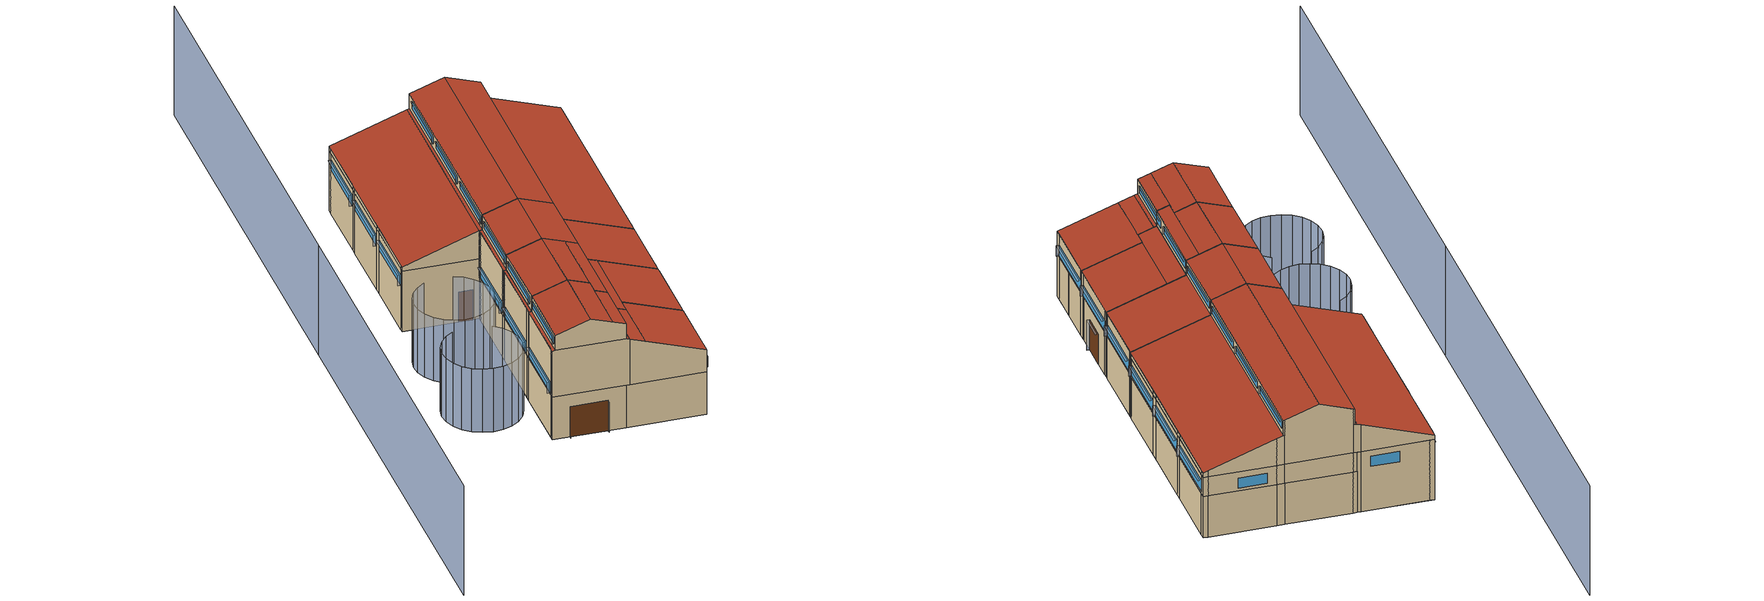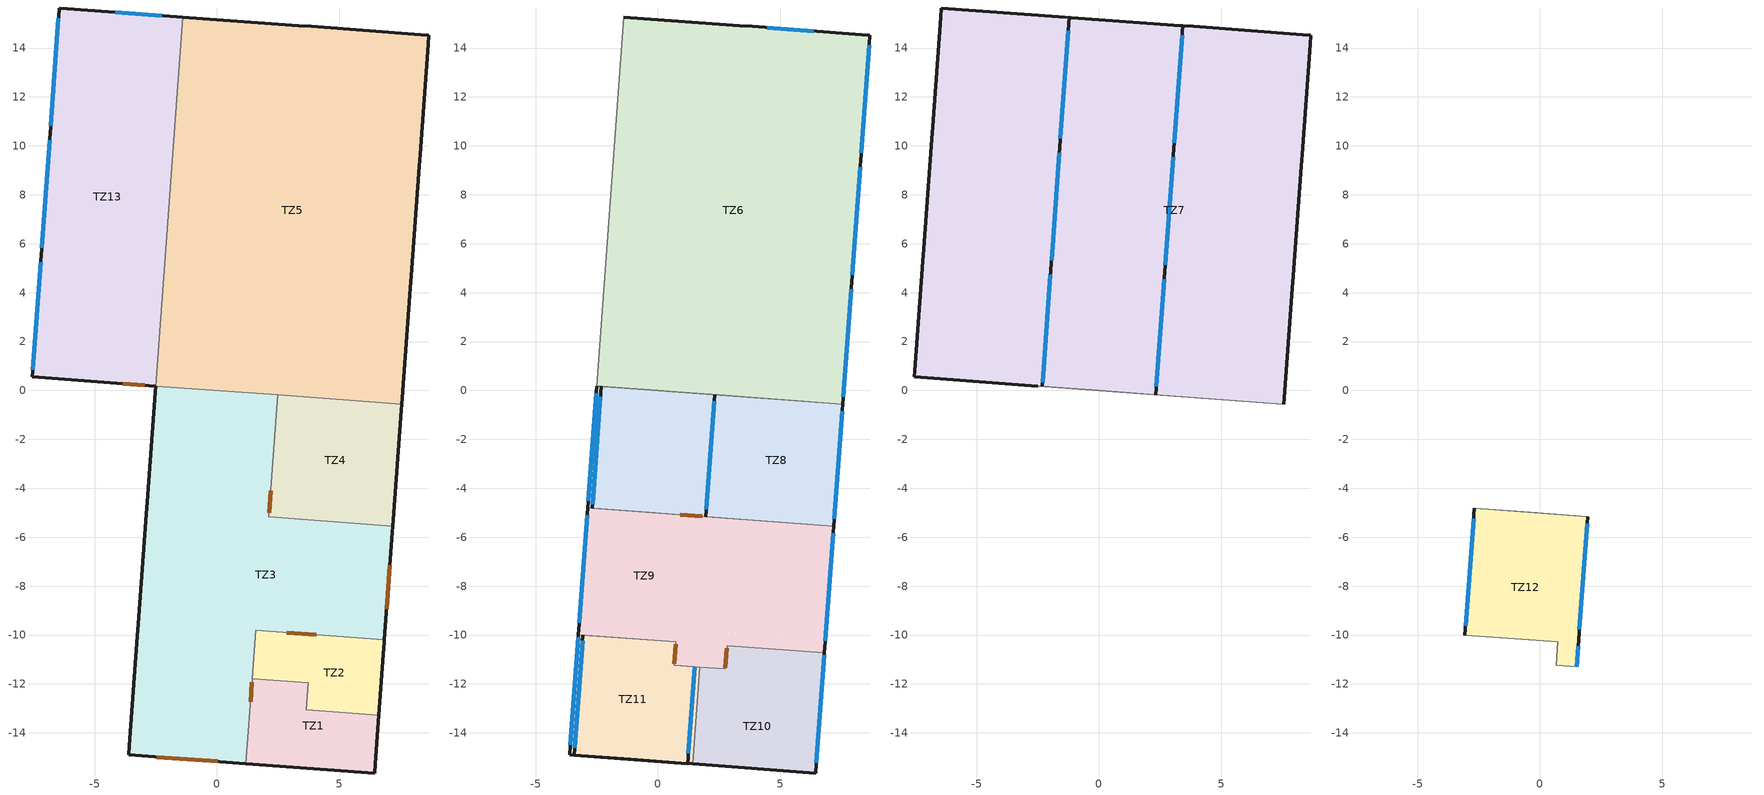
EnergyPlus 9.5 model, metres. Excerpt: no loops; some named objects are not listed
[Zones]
TZ1
 floor othersidecoefficients (SUELO_TERRENO): 1.45,-11.79 3.74,-11.96 3.66,-13.05 6.63,-13.27 6.45,-15.64 1.19,-15.25 z0
 wall outside (FACHADA_TZ1): 6.48,-15.27 6.63,-13.27 / 1.19,-15.25 6.45,-15.64 z0:3.1
 wall outside (PILAR_TZ1): 6.45,-15.64 6.48,-15.27 z0:3.1
 wall to TZ2 (TABIQUES_GENERAL): 6.63,-13.27 3.66,-13.05 3.74,-11.96 1.45,-11.79 z0:3.1
 wall to TZ3 (TABIQUES_GENERAL): 1.45,-11.79 1.19,-15.25 z0:3.1
 door inside (PUERTA): 1.44,-11.94 1.38,-12.73 z0:2.2
TZ13
 floor othersidecoefficients (SUELO_TERRENO): -6.44,15.64 -1.39,15.27 -2.5,0.18 -7.55,0.55 z0
 wall outside (FACHADA_TZ13): -1.63,15.29 -6.12,15.61 / -6.47,15.26 -6.8,10.78 / -6.84,10.28 -7.17,5.79 / -7.2,5.29 -7.53,0.8 / -7.55,0.55 -2.5,0.18 z0:4.4
 wall outside (PILAR_TZ13): -1.39,15.27 -1.63,15.29 / -6.12,15.61 -6.44,15.64 -6.47,15.26 / -6.8,10.78 -6.84,10.28 / -7.17,5.79 -7.2,5.29 / -7.53,0.8 -7.55,0.55 z0:4.4
 wall to TZ5 (FACHADA_INTERIOR): -2.5,0.18 -1.39,15.27 z0:3
 wall to TZ6 (FACHADA_INTERIOR): -2.5,0.18 -1.39,15.27 z3:4.4
 window (03_VENT_NORTE): -2.25,15.33 -4.15,15.47 z3.2:3.95
 window (VENT_GRANDE_TZ13): -6.47,15.21 -6.8,10.83 / -6.84,10.23 -7.16,5.84 / -7.21,5.24 -7.53,0.85 z3.2:3.95
 door (PUERTA): -3.85,0.28 -2.95,0.22 z0:2.2
TZ2
 floor othersidecoefficients (SUELO_TERRENO): 1.59,-9.81 6.85,-10.2 6.63,-13.27 3.66,-13.05 3.74,-11.96 1.45,-11.79 z0
 wall outside (FACHADA_TZ2): 6.63,-13.27 6.81,-10.78 / 6.85,-10.28 6.85,-10.2 z0:3.1
 wall outside (PILAR_TZ2): 6.81,-10.78 6.85,-10.28 z0:3.1
 wall to TZ3 (TABIQUES_GENERAL): 6.85,-10.2 1.59,-9.81 1.45,-11.79 z0:3.1
 door inside (PUERTA): 4.06,-9.99 2.87,-9.91 z0:2.2
TZ3
 floor othersidecoefficients (SUELO_TERRENO): -2.5,0.18 2.5,-0.18 2.13,-5.17 7.19,-5.54 6.85,-10.2 1.59,-9.81 1.19,-15.25 -3.61,-14.9 z0
 wall outside (FACHADA_TZ3): 6.85,-10.2 7.18,-5.79 / -2.52,-0.07 -2.85,-4.55 / -2.88,-5.05 -3.21,-9.54 / -3.25,-10.04 -3.58,-14.53 / -3.61,-14.9 1.19,-15.25 z0:3.1
 wall outside (PILAR_TZ3): 7.18,-5.79 7.19,-5.54 / -2.5,0.18 -2.52,-0.07 / -2.85,-4.55 -2.88,-5.05 / -3.21,-9.54 -3.25,-10.04 / -3.58,-14.53 -3.61,-14.9 z0:3.1
 wall to TZ4 (TABIQUES_GENERAL): 7.19,-5.54 2.13,-5.17 2.5,-0.18 z0:3.1
 wall to TZ5 (Air Wall): 2.5,-0.18 -2.5,0.18 z0:3
 wall to TZ6 (Air Wall): 2.5,-0.18 -2.5,0.18 z3:3.1
 door (PUERTA): 6.94,-8.93 7.08,-7.14 / -2.46,-14.99 0.03,-15.17 z0:2.2
 door inside (PUERTA): 2.15,-4.99 2.21,-4.09 z0:2.2
TZ4
 floor othersidecoefficients (SUELO_TERRENO): 2.5,-0.18 7.56,-0.55 7.19,-5.54 2.13,-5.17 z0
 wall outside (FACHADA_TZ4): 7.21,-5.29 7.54,-0.8 z0:3.1
 wall outside (PILAR_TZ4): 7.19,-5.54 7.21,-5.29 / 7.54,-0.8 7.56,-0.55 z0:3.1
 wall to TZ5 (TABIQUES_GENERAL): 7.56,-0.55 2.5,-0.18 z0:3
 wall to TZ6 (TABIQUES_GENERAL): 7.56,-0.55 2.5,-0.18 z3:3.1
TZ5
 floor othersidecoefficients (SUELO_TERRENO): -1.39,15.27 8.67,14.53 7.56,-0.55 -2.5,0.18 z0
 wall outside (FACHADA_TZ5): 7.58,-0.31 7.91,4.18 / 7.94,4.68 8.27,9.17 / 8.31,9.67 8.64,14.16 / 8.34,14.55 3.85,14.88 / 3.36,14.92 -1.13,15.25 z0:3
 wall outside (PILAR_TZ5): 7.56,-0.55 7.58,-0.31 / 7.91,4.18 7.94,4.68 / 8.27,9.17 8.31,9.67 / 8.64,14.16 8.67,14.53 8.34,14.55 / 3.85,14.88 3.36,14.92 / -1.13,15.25 -1.39,15.27 z0:3
TZ10
 floor to TZ2 (SUELO): 1.71,-11.31 2.76,-11.38 2.83,-10.44 6.81,-10.73 6.63,-13.27 3.66,-13.05 3.74,-11.96 1.68,-11.8 z3.1
 floor to TZ1 (SUELO): 1.68,-11.8 3.74,-11.96 3.66,-13.05 6.63,-13.27 6.45,-15.64 1.42,-15.27 z3.1
 wall outside (FACHADA_TZ10): 6.48,-15.27 6.81,-10.78 z3.1:4.72; 1.42,-15.27,6.43 1.42,-15.27,3.1 6.45,-15.64,3.1 6.45,-15.64,4.72
 wall outside (PILAR_TZ10): 6.45,-15.64 6.48,-15.27 / 6.81,-10.78 6.81,-10.73 z3.1:4.72
 wall to TZ9 (TABIQUES_GENERAL): 2.83,-10.44 2.76,-11.38 z3.1:6.07; 2.83,-10.44,6.07 6.81,-10.73,4.72 6.81,-10.73,3.1 2.83,-10.44,3.1; 1.71,-11.31,6.43 2.76,-11.38,6.07 2.76,-11.38,3.1 1.71,-11.31,3.1
 wall to TZ11 (TABIQUES_GENERAL): 1.71,-11.31 1.42,-15.27 z3.1:6.43
 window (VENT_GRANDE_TZ10): 6.48,-15.22 6.81,-10.83 z3.2:3.95
 door inside (PUERTA): 2.82,-10.53 2.76,-11.33 z3.1:5.3
 roof outside (CUBIERTA_TZ10): 2.47,-15.35,6.07 6.45,-15.64,4.72 6.81,-10.73,4.72 2.83,-10.44,6.07; 1.42,-15.27,6.43 2.47,-15.35,6.07 2.76,-11.38,6.07 1.71,-11.31,6.43
TZ11
 floor to TZ3 (SUELO): -3.24,-9.99 0.73,-10.28 0.66,-11.23 1.48,-11.29 1.19,-15.25 -3.61,-14.9 z3.1
 floor to TZ1 (SUELO): 1.45,-11.79 1.68,-11.8 1.42,-15.27 1.19,-15.25 z3.1
 floor to TZ2 (SUELO): 1.48,-11.29 1.71,-11.31 1.68,-11.8 1.45,-11.79 z3.1
 wall outside (FACHADA_TZ11): 1.22,-15.25 1.51,-11.29 / -3.06,-10 -3.42,-14.91 z6.5:7.58; -3.25,-10.04 -3.58,-14.53 z3.1:6.44; -1.1,-15.08,8.36 -3.42,-14.91,7.58 -3.42,-14.91,6.5 1.22,-15.25,6.5 1.22,-15.25,7.58; -3.42,-14.91,6.5 -3.61,-14.9,6.44 -3.61,-14.9,3.1 1.42,-15.27,3.1 1.42,-15.27,6.43 1.22,-15.25,6.5
 wall outside (PILAR_TZ11): -3.24,-9.99 -3.25,-10.04 / -3.58,-14.53 -3.61,-14.9 z3.1:6.44
 wall to TZ9 (TABIQUES_GENERAL): 0.66,-11.23 0.73,-10.28 z3.1:6.5; 1.51,-11.29,6.5 1.71,-11.31,6.43 1.71,-11.31,3.1 0.66,-11.23,3.1 0.66,-11.23,6.5; 0.73,-10.28,6.5 0.73,-10.28,3.1 -3.24,-9.99,3.1 -3.24,-9.99,6.44 -3.06,-10,6.5
 wall to TZ12 (TABIQUES_GENERAL): 0.66,-11.23 0.73,-10.28 z6.5:7.86; 0.66,-11.23,7.86 1.51,-11.29,7.58 1.51,-11.29,6.5 0.66,-11.23,6.5; -0.74,-10.17,8.36 0.73,-10.28,7.86 0.73,-10.28,6.5 -3.06,-10,6.5 -3.06,-10,7.58
 window (02_VENT_ALTA): 1.25,-14.84 1.51,-11.29 z6.82:7.32; -3.08,-10.23 -3.4,-14.62 z6.83:7.33
 window (VENT_GRANDE_TZ11): -3.25,-10.09 -3.57,-14.48 z3.2:3.95
 door inside (PUERTA): 0.67,-11.18 0.73,-10.38 z3.1:5.3
 roof outside (CUBIERTA_TZ11): 1.22,-15.25,6.5 1.42,-15.27,6.43 1.71,-11.31,6.43 1.51,-11.29,6.5; 0.37,-15.19,7.86 1.22,-15.25,7.58 1.51,-11.29,7.58 0.66,-11.23,7.86; -0.74,-10.17,8.36 -3.06,-10,7.58 -3.42,-14.91,7.58 -1.1,-15.08,8.36; -3.06,-10,6.5 -3.24,-9.99,6.44 -3.61,-14.9,6.44 -3.42,-14.91,6.5; -1.1,-15.08,8.36 0.37,-15.19,7.86 0.73,-10.28,7.86 -0.74,-10.17,8.36
TZ6
 floor to TZ5 (Air Wall): -1.39,15.27 8.67,14.53 7.56,-0.55 -2.5,0.18 z3
 wall outside (FACHADA_TZ6): 7.58,-0.31 7.91,4.18 / 7.94,4.68 8.27,9.17 / 8.31,9.67 8.64,14.16 / 8.34,14.55 3.85,14.88 / 3.36,14.92 -1.13,15.25 z3:4.4
 wall outside (PILAR_TZ6): 7.56,-0.55 7.58,-0.31 / 7.91,4.18 7.94,4.68 / 8.27,9.17 8.31,9.67 / 8.64,14.16 8.67,14.53 8.34,14.55 / 3.85,14.88 3.36,14.92 / -1.13,15.25 -1.39,15.27 z3:4.4
 wall to TZ8 (TABIQUES_GENERAL): -2.5,0.18 7.56,-0.55 z3.1:4.4
 window (VENT_GRANDE_TZ6): 7.58,-0.26 7.9,4.13 / 7.95,4.73 8.27,9.12 / 8.31,9.72 8.64,14.11 z3.2:3.95
 window (03_VENT_NORTE): 6.37,14.7 4.48,14.84 z3.2:3.95
TZ8
 floor to TZ4 (SUELO): 2.5,-0.18 7.56,-0.55 7.19,-5.54 2.13,-5.17 z3.1
 floor to TZ3 (SUELO): -2.5,0.18 2.5,-0.18 2.13,-5.17 -2.86,-4.8 z3.1
 wall outside (FACHADA_TZ8): 7.21,-5.29 7.54,-0.8 z3.1:4.72; 1.96,-5.16 2.32,-0.17 / -2.31,0.17 -2.68,-4.82 z6.5:7.58; -2.52,-0.07 -2.85,-4.55 z3.1:6.44
 wall outside (PILAR_TZ8): 7.19,-5.54 7.21,-5.29 / 7.54,-0.8 7.56,-0.55 z3.1:4.72; -2.5,0.18 -2.52,-0.07 / -2.85,-4.55 -2.86,-4.8 z3.1:6.44
 wall to TZ7 (TABIQUES_GENERAL): 0,0,8.36 2.32,-0.17,7.58 2.32,-0.17,6.5 7.56,-0.55,4.72 7.56,-0.55,4.4 -2.5,0.18,4.4 -2.5,0.18,6.44 -2.31,0.17,6.5 -2.31,0.17,7.58
 wall to TZ9 (TABIQUES_GENERAL): -2.68,-4.82,6.5 -2.86,-4.8,6.44 -2.86,-4.8,3.1 7.19,-5.54,3.1 7.19,-5.54,4.72 1.96,-5.16,6.5
 wall to TZ12 (TABIQUES_GENERAL): -0.36,-4.99,8.36 -2.68,-4.82,7.58 -2.68,-4.82,6.5 1.96,-5.16,6.5 1.96,-5.16,7.58
 window (VENT_GRANDE_TZ8): 7.22,-5.24 7.54,-0.85 / -2.52,-0.12 -2.84,-4.5 z3.2:3.95
 window (02_VENT_ALTA): 1.98,-4.85 2.3,-0.43 z6.82:7.32; -2.34,-0.25 -2.67,-4.64 z6.83:7.33
 door inside (PUERTA): 0.93,-5.08 1.82,-5.15 z3.1:5.3
 roof outside (CUBIERTA_TZ8): 1.96,-5.16,6.5 7.19,-5.54,4.72 7.56,-0.55,4.72 2.32,-0.17,6.5; -0.36,-4.99,8.36 1.96,-5.16,7.58 2.32,-0.17,7.58 0,0,8.36; 0,0,8.36 -2.31,0.17,7.58 -2.68,-4.82,7.58 -0.36,-4.99,8.36; -2.31,0.17,6.5 -2.5,0.18,6.44 -2.86,-4.8,6.44 -2.68,-4.82,6.5
TZ9
 floor to TZ3 (Air Wall): 2.13,-5.17 7.19,-5.54 6.85,-10.2 1.79,-9.83 z3.1
 floor to TZ2 (SUELO): 2.87,-9.91 6.85,-10.2 6.81,-10.73 2.83,-10.44 z3.1; 1.59,-9.81 2.87,-9.91 2.76,-11.38 1.48,-11.29 z3.1
 floor to TZ3 (SUELO): -2.86,-4.8 2.13,-5.17 1.79,-9.83 1.59,-9.81 1.55,-10.34 -3.24,-9.99 z3.1; 0.73,-10.28 1.55,-10.34 1.48,-11.29 0.66,-11.23 z3.1
 wall outside (FACHADA_TZ9): 6.85,-10.28 7.18,-5.79 z3.1:4.72; -2.88,-5.05 -3.21,-9.54 z3.1:6.44
 wall outside (PILAR_TZ9): 6.81,-10.73 6.85,-10.28 / 7.18,-5.79 7.19,-5.54 z3.1:4.72; -2.86,-4.8 -2.88,-5.05 / -3.21,-9.54 -3.24,-9.99 z3.1:6.44
 window (VENT_GRANDE_TZ9): 6.85,-10.23 7.17,-5.84 / -2.89,-5.1 -3.21,-9.49 z3.2:3.95
 roof outside (CUBIERTA_TZ9): 1.51,-11.29,6.5 2.76,-11.38,6.07 3.21,-5.25,6.07 1.96,-5.16,6.5; -2.68,-4.82,6.5 -2.86,-4.8,6.44 -3.24,-9.99,6.44 -3.06,-10,6.5; 2.83,-10.44,6.07 6.81,-10.73,4.72 7.19,-5.54,4.72 3.21,-5.25,6.07
TZ7
 floor to TZ13 (SUELO): -6.44,15.64 -1.39,15.27 -2.5,0.18 -7.55,0.55 z4.4
 floor to TZ6 (Air Wall): -1.39,15.27 8.67,14.53 7.56,-0.55 -2.5,0.18 z4.4
 wall outside (FACHADA_TZ7): 7.58,-0.31 7.91,4.18 / 7.94,4.68 8.27,9.17 / 8.31,9.67 8.64,14.16 / -6.47,15.26 -6.8,10.78 / -6.84,10.28 -7.17,5.79 / -7.2,5.29 -7.53,0.8 z4.4:4.72; 2.32,-0.17 3.43,14.91 / -1.21,15.25 -2.31,0.17 z6.5:7.58; 3.85,14.88,6.35 8.34,14.55,4.83 8.34,14.55,4.4 3.85,14.88,4.4; 1.11,15.08,8.36 3.36,14.92,7.6 3.36,14.92,4.4 -1.13,15.25,4.4 -1.13,15.25,7.6; -1.63,15.29,6.36 -1.63,15.29,4.4 -6.44,15.64,4.4 -6.44,15.64,4.72; 8.34,14.55,4.83 8.67,14.53,4.72 8.67,14.53,4.4 8.34,14.55,4.4
 wall outside (PILAR_TZ7): 7.56,-0.55 7.58,-0.31 / 7.91,4.18 7.94,4.68 / 8.27,9.17 8.31,9.67 / 8.64,14.16 8.67,14.53 / -6.44,15.64 -6.47,15.26 / -6.8,10.78 -6.84,10.28 / -7.17,5.79 -7.2,5.29 / -7.53,0.8 -7.55,0.55 z4.4:4.72; 3.36,14.92,7.6 3.43,14.91,7.58 3.43,14.91,6.5 3.36,14.92,6.52; -1.13,15.25,6.5 -1.13,15.25,4.4 -1.63,15.29,4.4 -1.63,15.29,6.36 -1.21,15.25,6.5; 3.36,14.92,6.52 3.85,14.88,6.35 3.85,14.88,4.4 3.36,14.92,4.4; -1.13,15.25,7.6 -1.13,15.25,6.5 -1.21,15.25,6.5 -1.21,15.25,7.58
 wall outside (TABIQUES_GENERAL): -2.5,0.18,6.44 -7.55,0.55,4.72 -7.55,0.55,4.4 -2.5,0.18,4.4
 window (02_VENT_ALTA): 2.35,0.16 2.67,4.55 / 2.71,5.15 3.03,9.54 / 3.08,10.14 3.4,14.53 z6.82:7.32; -1.25,14.71 -1.57,10.32 / -1.61,9.72 -1.94,5.33 / -1.98,4.73 -2.3,0.34 z6.83:7.33
 roof outside (CUBIERTA_TZ7): 2.32,-0.17,6.5 7.56,-0.55,4.72 8.67,14.53,4.72 3.43,14.91,6.5; 0,0,8.36 2.32,-0.17,7.58 3.43,14.91,7.58 1.11,15.08,8.36; 1.11,15.08,8.36 -1.21,15.25,7.58 -2.31,0.17,7.58 0,0,8.36; -1.21,15.25,6.5 -1.39,15.27,6.44 -2.5,0.18,6.44 -2.31,0.17,6.5; -1.39,15.27,6.44 -6.44,15.64,4.72 -7.55,0.55,4.72 -2.5,0.18,6.44
TZ12
 floor to TZ9 (Air Wall): -2.68,-4.82 1.96,-5.16 1.51,-11.29 0.66,-11.23 0.73,-10.28 -3.06,-10 z6.5
 wall outside (FACHADA_TZ12): 1.51,-11.29 1.96,-5.16 / -2.68,-4.82 -3.06,-10 z6.5:7.58
 window (02_VENT_ALTA): 1.51,-11.29 1.57,-10.45 / 1.62,-9.77 1.93,-5.45 z6.82:7.32; -2.71,-5.24 -3.03,-9.63 z6.83:7.33
 roof outside (CUBIERTA_TZ12): 0.66,-11.23,7.86 1.51,-11.29,7.58 1.96,-5.16,7.58 1.12,-5.1,7.86; -0.74,-10.17,8.36 0.73,-10.28,7.86 1.12,-5.1,7.86 -0.36,-4.99,8.36; -0.36,-4.99,8.36 -2.68,-4.82,7.58 -3.06,-10,7.58 -0.74,-10.17,8.36
shading: 6.48,-15.22 6.68,-15.23 / 8.31,9.72 8.51,9.7 / 6.85,-10.23 7.05,-10.24 / 7.22,-5.24 7.42,-5.26 / 7.58,-0.26 7.78,-0.27 / 7.95,4.73 8.15,4.72 / -7,10.84 -6.8,10.83 / -7.36,5.85 -7.16,5.84 / -7.73,0.87 -7.53,0.85 / -3.04,-4.49 -2.84,-4.5 / -3.41,-9.48 -3.21,-9.49 / -3.77,-14.46 -3.57,-14.48 z3.2:3.95; 1.25,-14.84 1.35,-14.84 / 1.62,-9.77 1.72,-9.78 / 1.98,-4.85 2.08,-4.86 / 2.35,0.16 2.45,0.16 / 2.71,5.15 2.81,5.14 / 3.08,10.14 3.18,10.13 z6.82:7.32; -6.95,-1.61 -7.53,-1.97 / -7.53,-1.97 -7.99,-2.46 / -7.99,-2.46 -8.31,-3.06 / -8.31,-3.06 -8.47,-3.72 / -8.47,-3.72 -8.45,-4.4 / -8.45,-4.4 -8.25,-5.05 / -8.25,-5.05 -7.89,-5.63 / -7.89,-5.63 -7.4,-6.09 / -7.4,-6.09 -6.8,-6.41 / -6.8,-6.41 -6.14,-6.57 / -6.14,-6.57 -5.46,-6.55 / -5.46,-6.55 -4.81,-6.35 / -4.81,-6.35 -4.24,-5.99 / -4.24,-5.99 -3.77,-5.5 / -3.77,-5.5 -3.45,-4.9 / -3.45,-4.9 -3.3,-4.24 / -3.3,-4.24 -3.32,-3.56 / -3.32,-3.56 -3.51,-2.91 / -3.51,-2.91 -3.87,-2.33 / -3.87,-2.33 -4.36,-1.87 / -4.36,-1.87 -4.96,-1.55 / -7.47,-7.69 -8.04,-8.05 / -8.04,-8.05 -8.51,-8.54 / -8.51,-8.54 -8.83,-9.14 / -8.83,-9.14 -8.98,-9.8 / -8.98,-9.8 -8.96,-10.48 / -8.96,-10.48 -8.77,-11.13 / -8.77,-11.13 -8.41,-11.7 / -8.41,-11.7 -7.92,-12.17 / -7.92,-12.17 -7.32,-12.49 / -7.32,-12.49 -6.66,-12.64 / -6.66,-12.64 -5.98,-12.62 / -5.98,-12.62 -5.33,-12.43 / -5.33,-12.43 -4.75,-12.07 / -4.75,-12.07 -4.29,-11.58 / -4.29,-11.58 -3.97,-10.98 / -3.97,-10.98 -3.81,-10.32 / -3.81,-10.32 -3.83,-9.64 / -3.83,-9.64 -4.03,-8.99 / -4.03,-8.99 -4.38,-8.41 / -4.38,-8.41 -4.88,-7.95 z0:4.62; 6.94,-8.93 7.14,-8.95 z0:2.2; -1.67,10.32 -1.57,10.32 / -2.03,5.34 -1.94,5.33 / -2.4,0.35 -2.3,0.34 / -2.77,-4.63 -2.67,-4.64 / -3.13,-9.62 -3.03,-9.63 / -3.5,-14.61 -3.4,-14.62 z6.83:7.33; -3.86,0.08 -3.85,0.28 / -2.95,0.22 -2.97,0.02 / -2.47,-15.18 -2.46,-14.99 / 0.03,-15.17 0.02,-15.37 z0:1.1; -3.85,0.28 -3.86,0.08 / -2.97,0.02 -2.95,0.22 / -2.46,-14.99 -2.47,-15.18 / 0.02,-15.37 0.03,-15.17 z1.1:2.2; -15.6,-30.06 -13.4,-0.14 / -11.21,29.77 -13.4,-0.14 z0:8; 8.47,9.1 8.27,9.12 7.95,4.73 8.15,4.72 z3.95; 8.83,14.09 8.64,14.11 8.31,9.72 8.51,9.7 z3.95; 1.67,-10.46 1.57,-10.45 1.25,-14.84 1.35,-14.84 z7.32; 2.03,-5.46 1.93,-5.45 1.62,-9.77 1.72,-9.78 z7.32; 2.4,-0.44 2.3,-0.43 1.98,-4.85 2.08,-4.86 z7.32; 7.01,-10.84 6.81,-10.83 6.48,-15.22 6.68,-15.23 z3.95; 2.77,4.54 2.67,4.55 2.35,0.16 2.45,0.16 z7.32; 3.13,9.53 3.03,9.54 2.71,5.15 2.81,5.14 z7.32; 3.5,14.52 3.4,14.53 3.08,10.14 3.18,10.13 z7.32; 7.37,-5.86 7.17,-5.84 6.85,-10.23 7.05,-10.24 z3.95; 7.74,-0.87 7.54,-0.85 7.22,-5.24 7.42,-5.26 z3.95; 8.1,4.12 7.9,4.13 7.58,-0.26 7.78,-0.27 z3.95; 7.28,-7.15 7.08,-7.14 6.94,-8.93 7.14,-8.95 z2.2; -6.47,15.21 -6.67,15.23 -7,10.84 -6.8,10.83 z3.95; -6.84,10.23 -7.04,10.24 -7.36,5.85 -7.16,5.84 z3.95; -7.21,5.24 -7.41,5.26 -7.73,0.87 -7.53,0.85 z3.95; -2.52,-0.12 -2.72,-0.1 -3.04,-4.49 -2.84,-4.5 z3.95; -2.89,-5.1 -3.09,-5.09 -3.41,-9.48 -3.21,-9.49 z3.95; -3.25,-10.09 -3.45,-10.07 -3.77,-14.46 -3.57,-14.48 z3.95; -1.25,14.71 -1.35,14.71 -1.67,10.32 -1.57,10.32 z7.33; -1.61,9.72 -1.71,9.73 -2.03,5.34 -1.94,5.33 z7.33; -1.98,4.73 -2.08,4.74 -2.4,0.35 -2.3,0.34 z7.33; -2.34,-0.25 -2.44,-0.25 -2.77,-4.63 -2.67,-4.64 z7.33; -2.71,-5.24 -2.81,-5.23 -3.13,-9.62 -3.03,-9.63 z7.33; -3.08,-10.23 -3.18,-10.22 -3.5,-14.61 -3.4,-14.62 z7.33; -2.95,0.22 -3.85,0.28 -3.86,0.08 -2.97,0.02 z2.2; 0.03,-15.17 -2.46,-14.99 -2.47,-15.18 0.02,-15.37 z2.2
[Building]
Building 1: North Axis {deg}=358.193; Maximum Number of Warmup Days=25; Minimum Number of Warmup Days=6
[Site:Location]
GRC SABINA-NTUA-SQL WMO#=167160: Latitude {deg}=38.1634; Longitude {deg}=24.0086; Time Zone {hr}=2; Elevation {m}=10
[SizingPeriod:DesignDay] Day of Month=15; Humidity Condition Type=WetBulb; Barometric Pressure {Pa}=99784.9; Wind Direction {deg}=0; Rain Indicator=No; Snow Indicator=No
Name | Month | Day Type | Maximum Dry-Bulb Temperature {C} | Daily Dry-Bulb Temperature Range {deltaC} | Wetbulb or DewPoint at Maximum Dry-Bulb {C} | Wind Speed {m/s} | Daylight Saving Time Indicator | Solar Model Indicator | Sky Clearness
Summer Design Day in Sitio (O1-O1:31-12) Jul | 7 | SummerDesignDay | 36.8 | 9.9 | 22.2 | 0 | Yes | ASHRAEClearSky | 0.98
Summer Design Day in Sitio (O1-O1:31-12) Aug | 8 | SummerDesignDay | 35.9 | 9.5 | 21.4 | 0 | Yes | ASHRAEClearSky | 0.98
Summer Design Day in Sitio (O1-O1:31-12) Sep | 9 | SummerDesignDay | 32.2 | 8.2 | 20.7 | 0 | Yes | ASHRAEClearSky | 0.98
Winter Design Day in Sitio (O1-O1:31-12) | 1 | WinterDesignDay | 3.8 | 0 | 3.8 | 14.6 | No |  | 0
[Material]
Name | Roughness | Thickness {m} | Conductivity {W/m-K} | Density {kg/m3} | Specific Heat {J/kg-K} | Thermal Absorptance | Solar Absorptance | Visible Absorptance
ACERO_ESTRUCTURAL | Smooth | 0.005 | 50 | 7800 | 450 | 0.9 | 0.7 | 0.7
CEMENTO_PULIDO | VerySmooth | 0.05 | 1.65 | 2150 | 1000 | 0.9 | 0.7 | 0.7
EPS_AISLAMIENTO | MediumRough | 0.1 | 0.029 | 30 | 1000 | 0.9 | 0.7 | 0.7
GRAVA_30CM | VeryRough | 0.3 | 2 | 2200 | 1000 | 0.9 | 0.7 | 0.7
HORMIGON_ARMADO_PILAR | Rough | 0.5 | 2.3 | 2400 | 1000 | 0.9 | 0.7 | 0.7
HORMIGON_ARMADO_SUELO | Rough | 0.09 | 2.3 | 2400 | 1000 | 0.9 | 0.7 | 0.7
HORMIGON_ARMADO_TERRENO | Rough | 0.2 | 2.3 | 2400 | 1000 | 0.9 | 0.7 | 0.7
LADRILLO_TRIPLE_HUECO | MediumRough | 0.09 | 0.434 | 920 | 1000 | 0.9 | 0.7 | 0.7
LANA_DE_ROCA | MediumRough | 0.05 | 0.031 | 40 | 1000 | 0.9 | 0.7 | 0.7
MADERA_LAMINADA | Smooth | 0.015 | 0.138 | 350 | 1000 | 0.9 | 0.7 | 0.7
MORTERO_CEMENTO_FACHADA_TZ1; MORTERO_CEMENTO_FACHADA_TZ2; MORTERO_CEMENTO_FACHADA_TZ3; MORTERO_CEMENTO_FACHADA_TZ4; MORTERO_CEMENTO_FACHADA_TZ5; MORTERO_CEMENTO_FACHADA_TZ6; MORTERO_CEMENTO_FACHADA_TZ7; MORTERO_CEMENTO_FACHADA_TZ8; MORTERO_CEMENTO_FACHADA_TZ9; MORTERO_CEMENTO_FACHADA_TZ10; MORTERO_CEMENTO_FACHADA_TZ11; MORTERO_CEMENTO_FACHADA_TZ12; MORTERO_CEMENTO_FACHADA_TZ13 | MediumRough | 0.025 | 0.8 | 1525 | 1000 | 0.9 | 0.7 | 0.7
MORTERO_CEMENTO_SUELO | MediumRough | 0.04 | 0.8 | 1525 | 1000 | 0.9 | 0.7 | 0.7
MORTERO_YESO | Smooth | 0.1 | 0.8 | 1600 | 1000 | 0.9 | 0.7 | 0.7
PANEL_SANDWICH_TZ7; PANEL_SANDWICH_TZ12 | Smooth | 0.03 | 0.025 | 40 | 500 | 0.9 | 0.5 | 0.7
PANEL_SANDWICH_TZ8; PANEL_SANDWICH_TZ9; PANEL_SANDWICH_TZ10; PANEL_SANDWICH_TZ11 | Smooth | 0.03 | 0.025 | 40 | 500 | 0.9 | 0.7 | 0.7
PANEL_YESO | MediumRough | 0.015 | 0.25 | 825 | 1000 | 0.9 | 0.7 | 0.7
PUERTA | MediumRough | 0.05 | 0.24 | 825 | 1600 | 0.9 | 0.7 | 0.7
Air Wall Material | MediumSmooth | 0.01 | 0.6 | 800 | 1000 | 0.95 | 0.7 | 0.7
INTERNAL_MASS_CONCRET | Rough | 0.1 | 1.4 | 2100 | 840 | 0.9 | 0.6 | 0.6
[Material:AirGap]
CA_FACH_INTERIOR: Thermal Resistance {m2-K/W}=0.18
[WindowMaterial:Glazing] Optical Data Type=SpectralAverage; Thickness {m}=0.004; Solar Transmittance at Normal Incidence=0.871393; Front Side Solar Reflectance at Normal Incidence=0.0777927; Back Side Solar Reflectance at Normal Incidence=0.0774606; Visible Transmittance at Normal Incidence=0.90538; Front Side Visible Reflectance at Normal Incidence=0.081646; Back Side Visible Reflectance at Normal Incidence=0.081575; Infrared Transmittance at Normal Incidence=0; Front Side Infrared Hemispherical Emissivity=0.84; Back Side Infrared Hemispherical Emissivity=0.84; Conductivity {W/m-K}=1
01_GLASS_GRANDE_TZ6; 01_GLASS_GRANDE_TZ8; 01_GLASS_GRANDE_TZ9; 01_GLASS_GRANDE_TZ10; 01_GLASS_GRANDE_TZ11; 01_GLASS_GRANDE_TZ13; 02_GLASS_ALTA; 03_GLASS_NORTE
[Construction]
VENT_GRANDE_TZ6: 01_GLASS_GRANDE_TZ6
VENT_GRANDE_TZ8: 01_GLASS_GRANDE_TZ8
VENT_GRANDE_TZ9: 01_GLASS_GRANDE_TZ9
VENT_GRANDE_TZ10: 01_GLASS_GRANDE_TZ10
VENT_GRANDE_TZ11: 01_GLASS_GRANDE_TZ11
VENT_GRANDE_TZ13: 01_GLASS_GRANDE_TZ13
02_VENT_ALTA: 02_GLASS_ALTA
03_VENT_NORTE: 03_GLASS_NORTE
Air Wall: Air Wall Material
CUBIERTA_TZ7: PANEL_SANDWICH_TZ7, ACERO_ESTRUCTURAL
CUBIERTA_TZ8: PANEL_SANDWICH_TZ8, ACERO_ESTRUCTURAL
CUBIERTA_TZ9: PANEL_SANDWICH_TZ9, ACERO_ESTRUCTURAL
CUBIERTA_TZ10: PANEL_SANDWICH_TZ10, ACERO_ESTRUCTURAL
CUBIERTA_TZ11: PANEL_SANDWICH_TZ11, ACERO_ESTRUCTURAL
CUBIERTA_TZ12: PANEL_SANDWICH_TZ12, ACERO_ESTRUCTURAL
FACHADA_TZ1: MORTERO_CEMENTO_FACHADA_TZ1, LADRILLO_TRIPLE_HUECO, EPS_AISLAMIENTO, LADRILLO_TRIPLE_HUECO, MORTERO_CEMENTO_FACHADA_TZ1
FACHADA_TZ2: MORTERO_CEMENTO_FACHADA_TZ2, LADRILLO_TRIPLE_HUECO, EPS_AISLAMIENTO, LADRILLO_TRIPLE_HUECO, MORTERO_CEMENTO_FACHADA_TZ2
FACHADA_TZ3: MORTERO_CEMENTO_FACHADA_TZ3, LADRILLO_TRIPLE_HUECO, EPS_AISLAMIENTO, LADRILLO_TRIPLE_HUECO, MORTERO_CEMENTO_FACHADA_TZ3
FACHADA_TZ4: MORTERO_CEMENTO_FACHADA_TZ4, LADRILLO_TRIPLE_HUECO, EPS_AISLAMIENTO, LADRILLO_TRIPLE_HUECO, MORTERO_CEMENTO_FACHADA_TZ4
FACHADA_TZ5: MORTERO_CEMENTO_FACHADA_TZ5, LADRILLO_TRIPLE_HUECO, EPS_AISLAMIENTO, LADRILLO_TRIPLE_HUECO, MORTERO_CEMENTO_FACHADA_TZ5
FACHADA_TZ6: MORTERO_CEMENTO_FACHADA_TZ6, LADRILLO_TRIPLE_HUECO, EPS_AISLAMIENTO, LADRILLO_TRIPLE_HUECO, MORTERO_CEMENTO_FACHADA_TZ6
FACHADA_TZ7: MORTERO_CEMENTO_FACHADA_TZ7, LADRILLO_TRIPLE_HUECO, EPS_AISLAMIENTO, LADRILLO_TRIPLE_HUECO, MORTERO_CEMENTO_FACHADA_TZ7
FACHADA_TZ8: MORTERO_CEMENTO_FACHADA_TZ8, LADRILLO_TRIPLE_HUECO, EPS_AISLAMIENTO, LADRILLO_TRIPLE_HUECO, MORTERO_CEMENTO_FACHADA_TZ8
FACHADA_TZ9: MORTERO_CEMENTO_FACHADA_TZ9, LADRILLO_TRIPLE_HUECO, EPS_AISLAMIENTO, LADRILLO_TRIPLE_HUECO, MORTERO_CEMENTO_FACHADA_TZ9
FACHADA_TZ10: MORTERO_CEMENTO_FACHADA_TZ10, LADRILLO_TRIPLE_HUECO, EPS_AISLAMIENTO, LADRILLO_TRIPLE_HUECO, MORTERO_CEMENTO_FACHADA_TZ10
FACHADA_TZ11: MORTERO_CEMENTO_FACHADA_TZ11, LADRILLO_TRIPLE_HUECO, EPS_AISLAMIENTO, LADRILLO_TRIPLE_HUECO, MORTERO_CEMENTO_FACHADA_TZ11
FACHADA_TZ12: MORTERO_CEMENTO_FACHADA_TZ12, LADRILLO_TRIPLE_HUECO, EPS_AISLAMIENTO, LADRILLO_TRIPLE_HUECO, MORTERO_CEMENTO_FACHADA_TZ12
FACHADA_TZ13: MORTERO_CEMENTO_FACHADA_TZ13, LADRILLO_TRIPLE_HUECO, EPS_AISLAMIENTO, LADRILLO_TRIPLE_HUECO, MORTERO_CEMENTO_FACHADA_TZ13
PILAR_TZ1: MORTERO_CEMENTO_FACHADA_TZ1, HORMIGON_ARMADO_PILAR, MORTERO_CEMENTO_FACHADA_TZ1
PILAR_TZ2: MORTERO_CEMENTO_FACHADA_TZ2, HORMIGON_ARMADO_PILAR, MORTERO_CEMENTO_FACHADA_TZ2
PILAR_TZ3: MORTERO_CEMENTO_FACHADA_TZ3, HORMIGON_ARMADO_PILAR, MORTERO_CEMENTO_FACHADA_TZ3
PILAR_TZ4: MORTERO_CEMENTO_FACHADA_TZ4, HORMIGON_ARMADO_PILAR, MORTERO_CEMENTO_FACHADA_TZ4
PILAR_TZ5: MORTERO_CEMENTO_FACHADA_TZ5, HORMIGON_ARMADO_PILAR, MORTERO_CEMENTO_FACHADA_TZ5
PILAR_TZ6: MORTERO_CEMENTO_FACHADA_TZ6, HORMIGON_ARMADO_PILAR, MORTERO_CEMENTO_FACHADA_TZ6
PILAR_TZ7: MORTERO_CEMENTO_FACHADA_TZ7, HORMIGON_ARMADO_PILAR, MORTERO_CEMENTO_FACHADA_TZ7
PILAR_TZ8: MORTERO_CEMENTO_FACHADA_TZ8, HORMIGON_ARMADO_PILAR, MORTERO_CEMENTO_FACHADA_TZ8
PILAR_TZ9: MORTERO_CEMENTO_FACHADA_TZ9, HORMIGON_ARMADO_PILAR, MORTERO_CEMENTO_FACHADA_TZ9
PILAR_TZ10: MORTERO_CEMENTO_FACHADA_TZ10, HORMIGON_ARMADO_PILAR, MORTERO_CEMENTO_FACHADA_TZ10
PILAR_TZ11: MORTERO_CEMENTO_FACHADA_TZ11, HORMIGON_ARMADO_PILAR, MORTERO_CEMENTO_FACHADA_TZ11
PILAR_TZ13: MORTERO_CEMENTO_FACHADA_TZ13, HORMIGON_ARMADO_PILAR, MORTERO_CEMENTO_FACHADA_TZ13
PUERTA: PUERTA
SUELO: ACERO_ESTRUCTURAL, HORMIGON_ARMADO_SUELO, MORTERO_CEMENTO_SUELO, MADERA_LAMINADA
SUELO_TERRENO: GRAVA_30CM, HORMIGON_ARMADO_TERRENO, CEMENTO_PULIDO
TABIQUES_GENERAL: MORTERO_YESO, PANEL_YESO, PANEL_YESO, LANA_DE_ROCA, PANEL_YESO, PANEL_YESO, MORTERO_YESO
FACHADA_INTERIOR: MORTERO_CEMENTO_FACHADA_TZ13, LADRILLO_TRIPLE_HUECO, CA_FACH_INTERIOR, LADRILLO_TRIPLE_HUECO, MORTERO_CEMENTO_FACHADA_TZ13
INTERNAL_MASS_CONSTRUCTION: INTERNAL_MASS_CONCRET
[Zone]
TZ1; TZ10; TZ11; TZ12; TZ13; TZ2; TZ3; TZ4; TZ5; TZ6; TZ7; TZ8; TZ9
[InternalMass] Construction=INTERNAL_MASS_CONSTRUCTION
Name | Zone or ZoneList | Surface Area {m2}
MASS_TZ1 | TZ1 | 1
MASS_TZ2 | TZ2 | 1
MASS_TZ3 | TZ3 | 1
MASS_TZ4 | TZ4 | 1
MASS_TZ5 | TZ5 | 5
MASS_TZ6 | TZ6 | 1
MASS_TZ7 | TZ7 | 45
MASS_TZ8 | TZ8 | 1
MASS_TZ9 | TZ9 | 1
MASS_TZ10 | TZ10 | 5
MASS_TZ11 | TZ11 | 1
MASS_TZ12 | TZ12 | 1
MASS_TZ13 | TZ13 | 1
[SurfaceProperty:OtherSideCoefficients] Combined Convective/Radiative Film Coefficient {W/m2-K}=0; Constant Temperature {C}=0; Constant Temperature Coefficient=1; Sinusoidal Variation of Constant Temperature Coefficient=No; Period of Sinusoidal Variation {hr}=24
Name | Constant Temperature Schedule
Des_Dir_TZ1_Ext_Temp | GROUND_surface_temp_TZ1
Des_Dir_TZ2_Ext_Temp | GROUND_surface_temp_TZ2
Des_Dir_TZ3_Ext_Temp | GROUND_surface_temp_TZ3
Des_Dir_TZ4_Ext_Temp | GROUND_surface_temp_TZ4
Des_Dir_TZ5_Ext_Temp | GROUND_surface_temp_TZ5
Des_Dir_TZ13_Ext_Temp | GROUND_surface_temp_TZ13
[ElectricEquipment] Design Level Calculation Method=Watts/Area; Design Level {W}=0; Fraction Latent=0; Fraction Radiant=0.2; Fraction Lost=0
Name | Zone or ZoneList | Schedule | Watts per Zone Floor Area {W/m2}
TZ01-GF_LIGHT | TZ1 | LOADS_LIGHT | 7.88
TZ02-GF_LIGHT | TZ2 | LOADS_LIGHT | 7.88
TZ03-GF_LIGHT | TZ3 | LOADS_LIGHT | 7.88
TZ05-GF_LIGHT | TZ5 | LOADS_LIGHT | 2.6267
TZ06-GF_LIGHT | TZ6 | LOADS_LIGHT | 2.6267
TZ07-GF_LIGHT | TZ7 | LOADS_LIGHT | 2.6267
TZ08-AF_LIGHT | TZ8 | LOADS_LIGHT | 19.116
TZ09-AF_LIGHT | TZ9 | LOADS_LIGHT | 19.116
TZ10-AF_LIGHT | TZ10 | LOADS_LIGHT | 19.116
TZ11-AF_LIGHT | TZ11 | LOADS_LIGHT | 19.116
TZ08-PLUG | TZ8 | LOADS_OUTLETS | 8.408
TZ10-PLUG | TZ10 | LOADS_OUTLETS | 11.16
TZ11-PLUG | TZ11 | LOADS_OUTLETS | 11.16
TZ04-PLUG | TZ4 | On 24/7 | 16.391
TZ04-GF_LIGHT | TZ4 | LOADS_LIGHT | 7.88
[ZoneInfiltration:EffectiveLeakageArea] Schedule=Always On Discrete; Stack Coefficient=0.000435; Wind Coefficient=0.000382
Name | Zone | Effective Air Leakage Area {cm2}
TZ1_INFILTR_LEAKAGE | TZ1 | 0.001
TZ2_INFILTR_LEAKAGE | TZ2 | 1000
TZ3_INFILTR_LEAKAGE | TZ3 | 2500
TZ4_INFILTR_LEAKAGE | TZ4 | 0.001
TZ5_INFILTR_LEAKAGE | TZ5 | 1500
TZ6_INFILTR_LEAKAGE | TZ6 | 500
TZ7_INFILTR_LEAKAGE | TZ7 | 500
TZ8_INFILTR_LEAKAGE | TZ8 | 2000
TZ9_INFILTR_LEAKAGE | TZ9 | 2000
TZ10_INFILTR_LEAKAGE | TZ10 | 1500
TZ11_INFILTR_LEAKAGE | TZ11 | 3000
TZ12_INFILTR_LEAKAGE | TZ12 | 700
TZ13_INFILTR_LEAKAGE | TZ13 | 0.001
[DesignSpecification:OutdoorAir] Outdoor Air Method=Flow/Area; Outdoor Air Flow per Person {m3/s-person}=0.01; Outdoor Air Flow per Zone {m3/s}=0; Outdoor Air Flow Air Changes per Hour {1/hr}=0; Outdoor Air Schedule=AHU02_AVAIL
Name | Outdoor Air Flow per Zone Floor Area {m3/s-m2}
TZ4 Design Specification Outdoor Air Object; TZ8 Design Specification Outdoor Air Object | 0.00083333
TZ2 Design Specification Outdoor Air Object; TZ1 Design Specification Outdoor Air Object | 0.00020833
TZ6 Design Specification Outdoor Air Object; TZ7 Design Specification Outdoor Air Object; TZ5 Design Specification Outdoor Air Object | 0.00254629
TZ9 Design Specification Outdoor Air Object; TZ3 Design Specification Outdoor Air Object | 0.00072222
[DesignSpecification:ZoneAirDistribution] Zone Air Distribution Effectiveness in Cooling Mode=1; Zone Air Distribution Effectiveness in Heating Mode=1; Zone Secondary Recirculation Fraction=0
TZ4 Design Specification Zone Air Distribution Object; TZ2 Design Specification Zone Air Distribution Object; TZ6 Design Specification Zone Air Distribution Object; TZ7 Design Specification Zone Air Distribution Object; TZ5 Design Specification Zone Air Distribution Object; TZ8 Design Specification Zone Air Distribution Object; TZ9 Design Specification Zone Air Distribution Object; TZ3 Design Specification Zone Air Distribution Object; TZ1 Design Specification Zone Air Distribution Object
[Sizing:Zone] Zone Cooling Design Supply Air Temperature Input Method=SupplyAirTemperature; Zone Cooling Design Supply Air Temperature {C}=14; Zone Heating Design Supply Air Temperature Input Method=SupplyAirTemperature; Zone Heating Design Supply Air Temperature {C}=50; Zone Cooling Design Supply Air Humidity Ratio {kgWater/kgDryAir}=0.009; Zone Heating Design Supply Air Humidity Ratio {kgWater/kgDryAir}=0.004; Zone Heating Sizing Factor=1.25; Zone Cooling Sizing Factor=1.15; Cooling Design Air Flow Method=DesignDay; Cooling Design Air Flow Rate {m3/s}=0; Cooling Minimum Air Flow per Zone Floor Area {m3/s-m2}=0.00076; Cooling Minimum Air Flow {m3/s}=0; Cooling Minimum Air Flow Fraction=0; Heating Design Air Flow Method=DesignDay; Heating Design Air Flow Rate {m3/s}=0; Heating Maximum Air Flow per Zone Floor Area {m3/s-m2}=0.00203; Heating Maximum Air Flow {m3/s}=0.14158; Heating Maximum Air Flow Fraction=0.3; Dedicated Outdoor Air System Control Strategy=NeutralSupplyAir; Dedicated Outdoor Air Low Setpoint Temperature for Design {C}=autosize; Dedicated Outdoor Air High Setpoint Temperature for Design {C}=autosize
Name | Zone Cooling Design Supply Air Temperature Difference {deltaC} | Zone Heating Design Supply Air Temperature Difference {deltaC} | Design Specification Outdoor Air Object | Design Specification Zone Air Distribution Object | Account for Dedicated Outdoor Air System
TZ4 | 5 | 15 | TZ4 Design Specification Outdoor Air Object | TZ4 Design Specification Zone Air Distribution Object | Yes
TZ2 | 5 | 15 | TZ2 Design Specification Outdoor Air Object | TZ2 Design Specification Zone Air Distribution Object | Yes
TZ6 | 5 | 15 | TZ6 Design Specification Outdoor Air Object | TZ6 Design Specification Zone Air Distribution Object | No
TZ7 | 5 | 15 | TZ7 Design Specification Outdoor Air Object | TZ7 Design Specification Zone Air Distribution Object | No
TZ5 | 5 | 15 | TZ5 Design Specification Outdoor Air Object | TZ5 Design Specification Zone Air Distribution Object | No
TZ8 | 10 | 10 | TZ8 Design Specification Outdoor Air Object | TZ8 Design Specification Zone Air Distribution Object | Yes
TZ9 | 10 | 10 | TZ9 Design Specification Outdoor Air Object | TZ9 Design Specification Zone Air Distribution Object | Yes
TZ3 | 10 | 10 | TZ3 Design Specification Outdoor Air Object | TZ3 Design Specification Zone Air Distribution Object | Yes
TZ1 | 10 | 10 | TZ1 Design Specification Outdoor Air Object | TZ1 Design Specification Zone Air Distribution Object | No
[ZoneControl:Thermostat] Control Type Schedule=Zone Control Type Sched
Name | Zone or ZoneList | Control 1
TZ4 Thermostat | TZ4 | TZ4 Dual SP
TZ2 Thermostat | TZ2 | TZ2 Dual SP
TZ6 Thermostat | TZ6 | TZ6 Dual SP
TZ7 Thermostat | TZ7 | TZ7 Dual SP
TZ5 Thermostat | TZ5 | TZ5 Dual SP
TZ8 Thermostat | TZ8 | TZ8 Dual SP
TZ9 Thermostat | TZ9 | TZ9 Dual SP
TZ3 Thermostat | TZ3 | TZ3 Dual SP
TZ1 Thermostat | TZ1 | TZ1 Dual SP
[ThermostatSetpoint:DualSetpoint]
Name | Heating Setpoint Temperature Schedule | Cooling Setpoint Temperature Schedule
TZ4 Dual SP | TZ4_Tsp_room | TZ4_Tsp_room
TZ2 Dual SP | TZ2_Tsp_room | TZ2_Tsp_room
TZ6 Dual SP; TZ7 Dual SP; TZ5 Dual SP | TZ5_Tsp_room | TZ5_Tsp_room
TZ8 Dual SP | TZ8_Tsp_room | TZ8_Tsp_room
TZ9 Dual SP | TZ9_Tsp_room | TZ9_Tsp_room
TZ3 Dual SP; TZ1 Dual SP | TZ3_Tsp_room | TZ3_Tsp_room
[EnergyManagementSystem:Sensor]
Name | Output:Variable or Output:Meter Index Key | Output:Variable or Output:Meter
SENSOR_GROUND_temp_TZ1; SENSOR_GROUND_temp_TZ2; SENSOR_GROUND_temp_TZ3; SENSOR_GROUND_temp_TZ4; SENSOR_GROUND_temp_TZ5; SENSOR_GROUND_temp_TZ13 | GROUND_TEMP | Schedule Value
HP1_AVAIL | HP_HEAT_OPER | Schedule Value
AHU01_FAN | AHU01_SUPFLOWRATE | Schedule Value
TZ05_HEAT_Setpoint | TZ5_Tsp_room | Schedule Value
TZ05_COOL_Setpoint | CLG_Setpoint | Schedule Value
TZ05_Temperature | TZ5 | Zone Mean Air Temperature
HEATING_SENSOR | HP_HEAT_AVAIL | Schedule Value
COOLING_SENSOR | HP_COOL_AVAIL | Schedule Value
HEAT_FORCEOFF | Off 24/7 | Schedule Value
AHU01_ONOFF | AHU01_AVAIL | Schedule Value
HOT_WATER_ON | HOT_WATER_ONSP | Schedule Value
HOT_WATER_OFF | HOT_WATER_OFFSP | Schedule Value
TmediaTZ8 | TZ8 | Zone Mean Air Temperature
TsetTZ8 | TZ8 | Zone Thermostat Heating Setpoint Temperature
TmediaTZ3 | TZ3 | Zone Mean Air Temperature
TsetTZ3 | TZ3 | Zone Thermostat Heating Setpoint Temperature
TmediaTZ9 | TZ9 | Zone Mean Air Temperature
TsetTZ9 | TZ9 | Zone Thermostat Heating Setpoint Temperature
TmediaTZ4 | TZ4 | Zone Mean Air Temperature
TsetTZ4 | TZ4 | Zone Thermostat Heating Setpoint Temperature
TmediaTZ2 | TZ2 | Zone Mean Air Temperature
TsetTZ2 | TZ2 | Zone Thermostat Heating Setpoint Temperature
Cooling_onoff | VRV_COOL_OPER | Schedule Value
Heating_onoff | VRV_HEAT_OPER | Schedule Value
[EnergyManagementSystem:Actuator]
Name | Actuated Component Unique | Actuated Component Type | Actuated Component Control Type
MyTemp_GROUND_Temp_TZ1 | GROUND_surface_temp_TZ1 | Schedule:constant | Schedule Value
MyTemp_GROUND_Temp_TZ2 | GROUND_surface_temp_TZ2 | Schedule:constant | Schedule Value
MyTemp_GROUND_Temp_TZ3 | GROUND_surface_temp_TZ3 | Schedule:constant | Schedule Value
MyTemp_GROUND_Temp_TZ4 | GROUND_surface_temp_TZ4 | Schedule:constant | Schedule Value
MyTemp_GROUND_Temp_TZ5 | GROUND_surface_temp_TZ5 | Schedule:constant | Schedule Value
MyTemp_GROUND_Temp_TZ13 | GROUND_surface_temp_TZ13 | Schedule:constant | Schedule Value
HP1Branch | AUX HW LOOP HP WATER HEATER HP HW LOOP SUPPLY SIDE BRANCH | Supply Side Branch | On/Off Supervisory
ACT_WATERTEMP | HOT WATER FLOW SET POINT TEMPERATURE | Schedule:Compact | Schedule Value
[EnergyManagementSystem:ProgramCallingManager]
CAL_GROUND_Temp: BeginTimestepBeforePredictor; MyTemp_GROUND_Temp_Prog
ChangeAHUInletConditionsCall: BeginTimestepBeforePredictor; ChangeAHUInletConditions
HWloopcall: BeginTimestepBeforePredictor; ControlstrategyFCU
[EnergyManagementSystem:Program]
MyTemp_GROUND_Temp_Prog: SET MyTemp_GROUND_Temp_TZ1 = SENSOR_GROUND_temp_TZ1 + 0; SET MyTemp_GROUND_Temp_TZ2 = SENSOR_GROUND_temp_TZ2 + 0; SET MyTemp_GROUND_Temp_TZ3 = SENSOR_GROUND_temp_TZ3 + -2; SET MyTemp_GROUND_Temp_TZ4 = SENSOR_GROUND_temp_TZ4 + 0; SET MyTemp_GROUND_Temp_TZ5 = SENSOR_GROUND_temp_TZ5 + 6; SET MyTemp_GROUND_Temp_TZ13 = SENSOR_GROUND_temp_TZ13 + 0
ChangeAHUInletConditions: SET TOLERANCE = 0.5; IF HEATING_SENSOR == 1 && AHU01_ONOFF == 1 && TZ05_Temperature <= TZ05_HEAT_Setpoint-TOLERANCE; SET HP1Component = HP1_AVAIL; SET HP1Branch = HP1_AVAIL; SET ACT_WATERTEMP = HOT_WATER_ON; SET AHU01_FAN_ACT = 1.204*AHU01_FAN*0.9; ELSEIF HEATING_SENSOR == 1 && AHU01_ONOFF == 1 && TZ05_Temperature > TZ05_HEAT_Setpoint  - 0.05; SET HP1Component = HEAT_FORCEOFF; SET HP1Branch = HEAT_FORCEOFF; SET ACT_WATERTEMP = HOT_WATER_OFF; SET AHU01_FAN_ACT = 0; ELSEIF HEATING_SENSOR == 1 && AHU01_ONOFF == 0; SET HP1Component = HEAT_FORCEOFF; SET HP1Branch = HEAT_FORCEOFF; SET ACT_WATERTEMP = HOT_WATER_OFF; SET AHU01_FAN_ACT = 0; ELSEIF COOLING_SENSOR == 1 && AHU01_ONOFF == 1 && TZ05_Temperature >= TZ05_COOL_Setpoint + TOLERANCE; SET AHU01_FAN_ACT = 1.204*AHU01_FAN*0.9; ELSEIF COOLING_SENSOR == 1 && AHU01_ONOFF == 1 && TZ05_Temperature < TZ05_COOL_Setpoint + 0.05; SET AHU01_FAN_ACT = 0; ELSEIF COOLING_SENSOR == 1 && AHU01_ONOFF == 0; SET AHU01_FAN_ACT = 0; ENDIF
[AvailabilityManager:Scheduled]
Name | Schedule
AHU-O2 Availability | AHU02_AVAIL
AHU-O1 Availability | AHU01_AVAIL
HP CHW Loop Availability | HP_COOL_AVAIL
HP HW Loop Availability | HP_HEAT_AVAIL
[SetpointManager:Scheduled] Control Variable=Temperature
Name | Schedule | Setpoint Node or NodeList
HP-CHW_SetPoint | Chilled water flow set point temperature | HP-CHW_SetPoint Node List
HP-HW_SetPoint | Hot water flow set point temperature | HP-HW_SetPoint Node List
[ExternalInterface:FunctionalMockupUnitExport:From:Variable]
Name | Output:Variable Index Key | Output:Variable | FMU Variable
 | TZ8 | Zone Thermostat Heating Setpoint Temperature | Z08_T_Thermostat_sp_out
 | TZ8 | Zone Air Temperature | Z08_T
 | TZ8 | Zone Air Relative Humidity | Z08_RH
 | TZ2 | Zone Thermostat Heating Setpoint Temperature | Z02_T_Thermostat_sp_out
 | TZ2 | Zone Air Temperature | Z02_T
 | TZ2 | Zone Air Relative Humidity | Z02_RH
 | TZ3 | Zone Thermostat Heating Setpoint Temperature | Z03_T_Thermostat_sp_out
 | TZ3 | Zone Air Temperature | Z03_T
 | TZ3 | Zone Air Relative Humidity | Z03_RH
 | TZ4 | Zone Thermostat Heating Setpoint Temperature | Z04_T_Thermostat_sp_out
 | TZ4 | Zone Air Temperature | Z04_T
 | TZ4 | Zone Air Relative Humidity | Z04_RH
 | TZ9 | Zone Thermostat Heating Setpoint Temperature | Z09_T_Thermostat_sp_out
 | TZ9 | Zone Air Temperature | Z09_T
 | TZ9 | Zone Air Relative Humidity | Z09_RH
 | TZ5 | Zone Thermostat Heating Setpoint Temperature | Z05_T_Thermostat_sp_out
 | TZ5 | Zone Air Temperature | Z05_T
 | TZ5 | Zone Air Relative Humidity | Z05_RH
 | TZ1 | Zone Thermostat Heating Setpoint Temperature | Z01_T_Thermostat_sp_out
 | TZ1 | Zone Air Temperature | Z01_T
 | TZ1 | Zone Air Relative Humidity | Z01_RH
[Schedule:Compact]
Zone Control Type Sched: Through: 12/31, For: AllDays, Until: 24:00, 4
On 24/7: Through: 12/31, For: AllDays, Until: 24:00, 1
AHU02_AVAIL: Through: 5/31, For: AllDays, Until: 7:00, 0, Until: 23:00, 1, Until: 24:00, 0, Through: 9/30, For: AllDays, Until: 7:00, 1, Until: 15:00, 0, Until: 23:00, 1, Until: 24:00, 1, Through: 12/31, For: AllDays, Until: 7:00, 0, Until: 23:00, 1, Until: 24:00, 0
LOADS_LIGHT: Through: 12/31, For: Weekdays, Until: 8:00, 0, Until: 9:00, .8, Until: 17:00, 1, Until: 18:00, .9, Until: 24:00, 0, For: Weekends Holidays, Until: 24:00, 0, For: AllOtherDays, Until: 24:00, 0
LOADS_OUTLETS: Through: 12/31, For: Weekdays, Until: 9:30, 0, Until: 17:00, 1, Until: 24:00, 0, For: Weekends Holidays, Until: 24:00, 0, For: AllOtherDays, Until: 24:00, 0
[Schedule:Constant]
Always On Discrete: Fractional, 1
GROUND_surface_temp_TZ1; GROUND_surface_temp_TZ2; GROUND_surface_temp_TZ3; GROUND_surface_temp_TZ4; GROUND_surface_temp_TZ5; GROUND_surface_temp_TZ13: Temperature, 23
